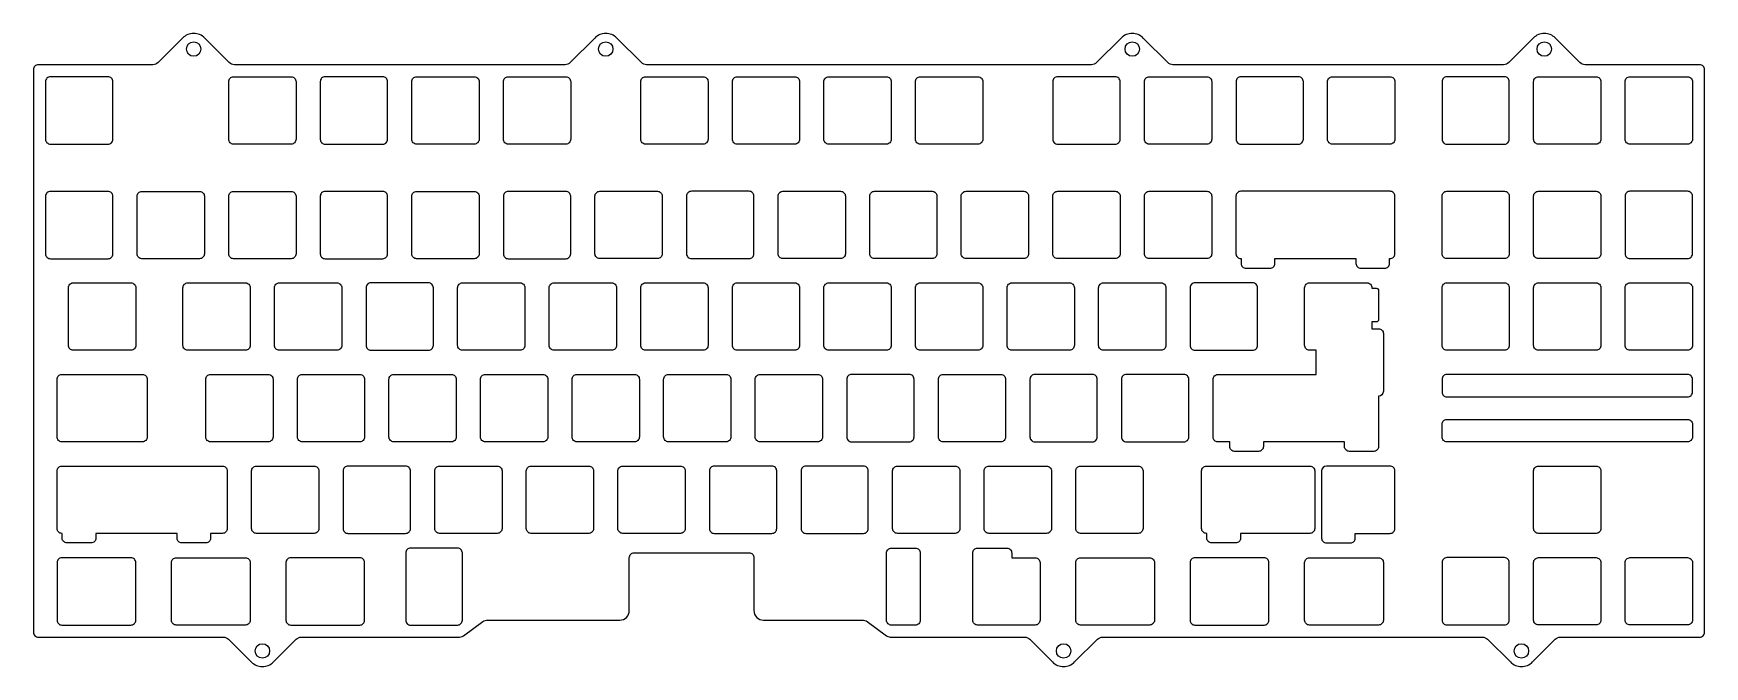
# Model space of a CAD drawing. Header units: millimetres. Extents: x 0 to 348, y -124 to 7.
import ezdxf

# ---------------------------------------------------------------- set-up
doc = ezdxf.new("R2010")
doc.units = ezdxf.units.MM
doc.layers.get('0').update_dxf_attribs({"linetype": 'CONTINUOUS'})

msp = doc.modelspace()

# ---------------------------------------------------------------- linework, layer by layer
for points in [[(347.66, -0.2, 0.414214), (346.64, 0.82), (322.79, 0.82, -0.198912), (321.73, 1.26), (316.62, 6.37, 0.414214), (312.03, 6.37), (306.92, 1.26, -0.198912), (305.86, 0.82), (237.07, 0.82, -0.198912), (236.01, 1.26), (230.9, 6.37, 0.414214), (226.3, 6.37), (221.19, 1.26, -0.198912), (220.13, 0.82), (127.53, 0.82, -0.198912), (126.47, 1.26), (121.36, 6.37, 0.414214), (116.76, 6.37), (111.66, 1.26, -0.198912), (110.59, 0.82), (41.81, 0.82, -0.198912), (40.74, 1.26), (35.64, 6.37, 0.414214), (31.04, 6.37), (25.93, 1.26, -0.198912), (24.87, 0.82), (1.02, 0.82, 0.414214), (0, -0.2), (0, -117.21, 0.414214), (1.02, -118.24), (39.53, -118.24, -0.198912), (40.59, -118.68), (45.33, -123.41, 0.414214), (49.92, -123.41), (54.66, -118.68, -0.198912), (55.72, -118.24), (88.4, -118.24, 0.136867), (89.44, -117.95), (93.49, -115, -0.136867), (94.52, -114.71), (121.97, -114.71, 0.414214), (123.97, -112.71), (123.97, -101.71, -0.414214), (124.97, -100.71), (148.88, -100.71, -0.414214), (149.88, -101.71), (149.88, -112.71, 0.414214), (151.88, -114.71), (172.42, -114.71, -0.136867), (173.45, -115), (177.5, -117.95, 0.136867), (178.53, -118.24), (206.22, -118.24, -0.198912), (207.28, -118.68), (212.01, -123.41, 0.414214), (216.61, -123.41), (221.34, -118.68, -0.198912), (222.41, -118.24), (301.47, -118.24, -0.198912), (302.53, -118.68), (307.26, -123.41, 0.414214), (311.86, -123.41), (316.59, -118.68, -0.198912), (317.66, -118.24), (346.64, -118.24, 0.414214), (347.66, -117.21)], [(2.52, -14.7, 0.414214), (3.52, -15.7), (15.52, -15.7, 0.414214), (16.52, -14.7), (16.52, -2.7, 0.414214), (15.52, -1.7), (3.52, -1.7, 0.414214), (2.52, -2.7)], [(41.62, -1.7), (53.63, -1.7, -0.414214), (54.63, -2.7), (54.63, -14.7, -0.414214), (53.63, -15.7), (41.62, -15.7, -0.414214), (40.62, -14.7), (40.62, -2.7, -0.414214)], [(59.67, -14.7, 0.414214), (60.67, -15.7), (72.68, -15.7, 0.414214), (73.67, -14.7), (73.67, -2.7, 0.414214), (72.68, -1.7), (60.67, -1.7, 0.414214), (59.67, -2.7)], [(78.72, -14.7), (78.72, -2.7, -0.414214), (79.72, -1.7), (91.72, -1.7, -0.414214), (92.72, -2.7), (92.72, -14.7, -0.414214), (91.72, -15.7), (79.72, -15.7, -0.414214)], [(97.77, -14.7), (97.77, -2.7, -0.414214), (98.77, -1.7), (110.77, -1.7, -0.414214), (111.77, -2.7), (111.77, -14.7, -0.414214), (110.77, -15.7), (98.77, -15.7, -0.414214)], [(126.35, -14.7), (126.35, -2.7, -0.414214), (127.35, -1.7), (139.35, -1.7, -0.414214), (140.35, -2.7), (140.35, -14.7, -0.414214), (139.35, -15.7), (127.35, -15.7, -0.414214)], [(145.4, -14.7), (145.4, -2.7, -0.414214), (146.4, -1.7), (158.4, -1.7, -0.414214), (159.4, -2.7), (159.4, -14.7, -0.414214), (158.4, -15.7), (146.4, -15.7, -0.414214)], [(164.45, -14.7), (164.45, -2.7, -0.414214), (165.45, -1.7), (177.45, -1.7, -0.414214), (178.45, -2.7), (178.45, -14.7, -0.414214), (177.45, -15.7), (165.45, -15.7, -0.414214)], [(183.5, -14.7), (183.5, -2.7, -0.414214), (184.5, -1.7), (196.5, -1.7, -0.414214), (197.5, -2.7), (197.5, -14.7, -0.414214), (196.5, -15.7), (184.5, -15.7, -0.414214)], [(212.07, -14.7, 0.414214), (213.07, -15.7), (225.07, -15.7, 0.414214), (226.07, -14.7), (226.07, -2.7, 0.414214), (225.07, -1.7), (213.07, -1.7, 0.414214), (212.07, -2.7)], [(232.12, -1.7), (244.12, -1.7, -0.414214), (245.13, -2.7), (245.13, -14.7, -0.414214), (244.12, -15.7), (232.12, -15.7, -0.414214), (231.12, -14.7), (231.12, -2.7, -0.414214)], [(250.19, -14.7, 0.414214), (251.19, -15.7), (263.19, -15.7, 0.414214), (264.19, -14.7), (264.19, -2.7, 0.414214), (263.19, -1.7), (251.19, -1.7, 0.414214), (250.19, -2.7)], [(269.23, -14.7), (269.23, -2.7, -0.414214), (270.23, -1.7), (282.23, -1.7, -0.414214), (283.23, -2.7), (283.23, -14.7, -0.414214), (282.23, -15.7), (270.23, -15.7, -0.414214)], [(293.04, -14.7, 0.414214), (294.04, -15.7), (306.04, -15.7, 0.414214), (307.04, -14.7), (307.04, -2.7, 0.414214), (306.04, -1.7), (294.04, -1.7, 0.414214), (293.04, -2.7)], [(312.09, -14.7), (312.09, -2.7, -0.414214), (313.09, -1.7), (325.09, -1.7, -0.414214), (326.09, -2.7), (326.09, -14.7, -0.414214), (325.09, -15.7), (313.09, -15.7, -0.414214)], [(331.14, -14.7), (331.14, -2.7, -0.414214), (332.14, -1.7), (344.14, -1.7, -0.414214), (345.14, -2.7), (345.14, -14.7, -0.414214), (344.14, -15.7), (332.14, -15.7, -0.414214)], [(2.52, -38.53, 0.414214), (3.52, -39.53), (15.52, -39.53, 0.414214), (16.52, -38.53), (16.52, -26.53, 0.414214), (15.52, -25.53), (3.52, -25.53, 0.414214), (2.52, -26.53)], [(21.57, -38.53), (21.57, -26.53, -0.414214), (22.57, -25.53), (34.57, -25.53, -0.414214), (35.57, -26.53), (35.57, -38.53, -0.414214), (34.57, -39.53), (22.57, -39.53, -0.414214)], [(40.62, -38.53), (40.62, -26.53, -0.414214), (41.62, -25.53), (53.63, -25.53, -0.414214), (54.63, -26.53), (54.63, -38.53, -0.414214), (53.63, -39.53), (41.62, -39.53, -0.414214)], [(59.67, -38.53, 0.414214), (60.67, -39.53), (72.68, -39.53, 0.414214), (73.67, -38.53), (73.67, -26.53, 0.414214), (72.68, -25.53), (60.67, -25.53, 0.414214), (59.67, -26.53)], [(79.72, -25.53), (91.72, -25.53, -0.414214), (92.72, -26.53), (92.72, -38.53, -0.414214), (91.72, -39.53), (79.72, -39.53, -0.414214), (78.72, -38.53), (78.72, -26.53, -0.414214)], [(97.77, -38.53, 0.414214), (98.77, -39.53), (110.77, -39.53, 0.414214), (111.77, -38.53), (111.77, -26.53, 0.414214), (110.77, -25.53), (98.77, -25.53, 0.414214), (97.77, -26.53)], [(116.82, -38.51), (116.82, -26.51, -0.414214), (117.82, -25.51), (129.82, -25.51, -0.414214), (130.82, -26.51), (130.82, -38.51, -0.414214), (129.82, -39.51), (117.82, -39.51, -0.414214)], [(135.87, -38.51, 0.414214), (136.88, -39.51), (148.88, -39.51, 0.414214), (149.88, -38.51), (149.88, -26.51, 0.414214), (148.88, -25.51), (136.88, -25.51, 0.414214), (135.87, -26.51)], [(154.92, -38.51), (154.92, -26.51, -0.414214), (155.92, -25.51), (167.92, -25.51, -0.414214), (168.92, -26.51), (168.92, -38.51, -0.414214), (167.92, -39.51), (155.92, -39.51, -0.414214)], [(173.97, -38.51), (173.97, -26.51, -0.414214), (174.97, -25.51), (186.97, -25.51, -0.414214), (187.97, -26.51), (187.97, -38.51, -0.414214), (186.97, -39.51), (174.97, -39.51, -0.414214)], [(193.02, -38.51), (193.02, -26.51, -0.414214), (194.02, -25.51), (206.02, -25.51, -0.414214), (207.02, -26.51), (207.02, -38.51, -0.414214), (206.02, -39.51), (194.02, -39.51, -0.414214)], [(212.07, -38.51), (212.07, -26.51, -0.414214), (213.07, -25.51), (225.07, -25.51, -0.414214), (226.07, -26.51), (226.07, -38.51, -0.414214), (225.07, -39.51), (213.07, -39.51, -0.414214)], [(231.12, -38.51), (231.12, -26.51, -0.414214), (232.12, -25.51), (244.12, -25.51, -0.414214), (245.13, -26.51), (245.13, -38.51, -0.414214), (244.12, -39.51), (232.12, -39.51, -0.414214)], [(251.17, -25.51, 0.414214), (250.17, -26.51), (250.17, -38.51, 0.414214), (251.17, -39.51), (251.26, -39.51), (251.26, -40.51, 0.414214), (252.26, -41.51), (257.26, -41.51, 0.414214), (258.26, -40.51), (258.26, -39.51), (275.14, -39.51), (275.14, -40.51, 0.414214), (276.14, -41.51), (281.14, -41.51, 0.414214), (282.14, -40.51), (282.14, -39.51), (282.22, -39.51, 0.414214), (283.22, -38.51), (283.22, -26.51, 0.414214), (282.22, -25.51)], [(293.04, -38.51), (293.04, -26.51, -0.414214), (294.04, -25.51), (306.04, -25.51, -0.414214), (307.04, -26.51), (307.04, -38.51, -0.414214), (306.04, -39.51), (294.04, -39.51, -0.414214)], [(312.09, -38.51), (312.09, -26.51, -0.414214), (313.09, -25.51), (325.09, -25.51, -0.414214), (326.09, -26.51), (326.09, -38.51, -0.414214), (325.09, -39.51), (313.09, -39.51, -0.414214)], [(331.14, -38.51, 0.414214), (332.14, -39.51), (344.14, -39.51, 0.414214), (345.14, -38.51), (345.14, -26.51, 0.414214), (344.14, -25.51), (332.14, -25.51, 0.414214), (331.14, -26.51)], [(7.29, -57.56), (7.29, -45.56, -0.414214), (8.29, -44.56), (20.29, -44.56, -0.414214), (21.29, -45.56), (21.29, -57.56, -0.414214), (20.29, -58.56), (8.29, -58.56, -0.414214)], [(32.1, -44.56), (44.1, -44.56, -0.414214), (45.1, -45.56), (45.1, -57.56, -0.414214), (44.1, -58.56), (32.1, -58.56, -0.414214), (31.1, -57.56), (31.1, -45.56, -0.414214)], [(51.15, -44.56), (63.15, -44.56, -0.414214), (64.15, -45.56), (64.15, -57.56, -0.414214), (63.15, -58.56), (51.15, -58.56, -0.414214), (50.15, -57.56), (50.15, -45.56, -0.414214)], [(69.2, -57.56, 0.414214), (70.2, -58.56), (82.2, -58.56, 0.414214), (83.2, -57.56), (83.2, -45.56, 0.414214), (82.2, -44.56), (70.2, -44.56, 0.414214), (69.2, -45.56)], [(88.25, -57.56), (88.25, -45.56, -0.414214), (89.25, -44.56), (101.25, -44.56, -0.414214), (102.25, -45.56), (102.25, -57.56, -0.414214), (101.25, -58.56), (89.25, -58.56, -0.414214)], [(107.3, -57.56), (107.3, -45.56, -0.414214), (108.3, -44.56), (120.3, -44.56, -0.414214), (121.3, -45.56), (121.3, -57.56, -0.414214), (120.3, -58.56), (108.3, -58.56, -0.414214)], [(127.35, -44.56), (139.35, -44.56, -0.414214), (140.35, -45.56), (140.35, -57.56, -0.414214), (139.35, -58.56), (127.35, -58.56, -0.414214), (126.35, -57.56), (126.35, -45.56, -0.414214)], [(145.4, -57.56), (145.4, -45.56, -0.414214), (146.4, -44.56), (158.4, -44.56, -0.414214), (159.4, -45.56), (159.4, -57.56, -0.414214), (158.4, -58.56), (146.4, -58.56, -0.414214)], [(165.45, -44.56), (177.45, -44.56, -0.414214), (178.45, -45.56), (178.45, -57.56, -0.414214), (177.45, -58.56), (165.45, -58.56, -0.414214), (164.45, -57.56), (164.45, -45.56, -0.414214)], [(183.5, -57.56), (183.5, -45.56, -0.414214), (184.5, -44.56), (196.5, -44.56, -0.414214), (197.5, -45.56), (197.5, -57.56, -0.414214), (196.5, -58.56), (184.5, -58.56, -0.414214)], [(202.55, -57.56), (202.55, -45.56, -0.414214), (203.55, -44.56), (215.55, -44.56, -0.414214), (216.55, -45.56), (216.55, -57.56, -0.414214), (215.55, -58.56), (203.55, -58.56, -0.414214)], [(221.6, -57.56), (221.6, -45.56, -0.414214), (222.6, -44.56), (234.6, -44.56, -0.414214), (235.6, -45.56), (235.6, -57.56, -0.414214), (234.6, -58.56), (222.6, -58.56, -0.414214)], [(254.65, -45.56, 0.414214), (253.65, -44.56), (241.65, -44.56, 0.414214), (240.65, -45.56), (240.65, -57.56, 0.414214), (241.65, -58.56), (253.65, -58.56, 0.414214), (254.65, -57.56)], [(279.84, -68.11), (279.84, -78.61, -0.414214), (278.84, -79.61), (273.76, -79.61, -0.414214), (272.76, -78.61), (272.76, -77.61), (258.61, -77.61, -0.048984), (258.41, -77.63), (255.88, -77.63), (255.88, -78.61, -0.414214), (254.88, -79.61), (249.88, -79.61, -0.414214), (248.88, -78.61), (248.88, -77.63), (246.41, -77.63, -0.414214), (245.41, -76.63), (245.41, -64.63, -0.414214), (246.41, -63.63), (249.69, -63.63, -0.048984), (249.88, -63.61), (254.88, -63.61, -0.048984), (255.08, -63.63), (258.12, -63.63, -0.048984), (258.32, -63.61), (266.84, -63.61), (266.84, -58.56), (265.46, -58.56, -0.414214), (264.46, -57.56), (264.46, -45.56, -0.414214), (265.46, -44.56), (277.46, -44.56, -0.414214), (278.46, -45.56), (278.46, -45.67), (279.34, -45.67, -0.414214), (279.84, -46.17), (279.84, -52.17, -0.414214), (279.34, -52.67), (278.46, -52.67), (278.46, -54.11), (279.84, -54.11, -0.414214), (280.84, -55.11), (280.84, -67.11, -0.414213)], [(293.04, -57.56), (293.04, -45.56, -0.414214), (294.04, -44.56), (306.04, -44.56, -0.414214), (307.04, -45.56), (307.04, -57.56, -0.414214), (306.04, -58.56), (294.04, -58.56, -0.414214)], [(313.09, -44.56), (325.09, -44.56, -0.414214), (326.09, -45.56), (326.09, -57.56, -0.414214), (325.09, -58.56), (313.09, -58.56, -0.414214), (312.09, -57.56), (312.09, -45.56, -0.414214)], [(331.14, -57.56), (331.14, -45.56, -0.414214), (332.14, -44.56), (344.14, -44.56, -0.414214), (345.14, -45.56), (345.14, -57.56, -0.414214), (344.14, -58.56), (332.14, -58.56, -0.414214)], [(4.91, -76.61), (4.91, -64.61, -0.414214), (5.91, -63.61), (22.67, -63.61, -0.414214), (23.67, -64.61), (23.67, -76.61, -0.414214), (22.67, -77.61), (5.91, -77.61, -0.414214)], [(35.86, -76.61), (35.86, -64.61, -0.414214), (36.86, -63.61), (48.86, -63.61, -0.414214), (49.86, -64.61), (49.86, -76.61, -0.414214), (48.86, -77.61), (36.86, -77.61, -0.414214)], [(54.91, -76.61), (54.91, -64.61, -0.414214), (55.91, -63.61), (67.91, -63.61, -0.414214), (68.91, -64.61), (68.91, -76.61, -0.414214), (67.91, -77.61), (55.91, -77.61, -0.414214)], [(73.96, -76.61), (73.96, -64.61, -0.414214), (74.96, -63.61), (86.96, -63.61, -0.414214), (87.96, -64.61), (87.96, -76.61, -0.414214), (86.96, -77.61), (74.96, -77.61, -0.414214)], [(94.01, -63.61), (106.01, -63.61, -0.414214), (107.01, -64.61), (107.01, -76.61, -0.414214), (106.01, -77.61), (94.01, -77.61, -0.414214), (93.01, -76.61), (93.01, -64.61, -0.414214)], [(112.06, -76.61), (112.06, -64.61, -0.414214), (113.06, -63.61), (125.06, -63.61, -0.414214), (126.06, -64.61), (126.06, -76.61, -0.414214), (125.06, -77.61), (113.06, -77.61, -0.414214)], [(131.11, -76.61), (131.11, -64.61, -0.414214), (132.11, -63.61), (144.11, -63.61, -0.414214), (145.11, -64.61), (145.11, -76.61, -0.414214), (144.11, -77.61), (132.11, -77.61, -0.414214)], [(150.16, -76.61), (150.16, -64.61, -0.414214), (151.16, -63.61), (163.16, -63.61, -0.414214), (164.16, -64.61), (164.16, -76.61, -0.414214), (163.16, -77.61), (151.16, -77.61, -0.414214)], [(169.21, -76.61, 0.414214), (170.21, -77.61), (182.21, -77.61, 0.414214), (183.21, -76.61), (183.21, -64.61, 0.414214), (182.21, -63.61), (170.21, -63.61, 0.414214), (169.21, -64.61)], [(188.26, -76.61), (188.26, -64.61, -0.414214), (189.26, -63.61), (201.26, -63.61, -0.414214), (202.26, -64.61), (202.26, -76.61, -0.414214), (201.26, -77.61), (189.26, -77.61, -0.414214)], [(207.31, -76.61, 0.414214), (208.31, -77.61), (220.31, -77.61, 0.414214), (221.31, -76.61), (221.31, -64.61, 0.414214), (220.31, -63.61), (208.31, -63.61, 0.414214), (207.31, -64.61)], [(226.36, -76.61, 0.414214), (227.36, -77.61), (239.36, -77.61, 0.414214), (240.36, -76.61), (240.36, -64.61, 0.414214), (239.36, -63.61), (227.36, -63.61, 0.414214), (226.36, -64.61)], [(293.04, -67.28, 0.414214), (294.04, -68.28), (344.14, -68.28, 0.414214), (345.14, -67.28), (345.14, -64.61, 0.414214), (344.14, -63.61), (294.04, -63.61, 0.414214), (293.04, -64.61)], [(345.14, -73.95), (345.14, -76.61, -0.414214), (344.14, -77.61), (294.04, -77.61, -0.414214), (293.04, -76.61), (293.04, -73.95, -0.414214), (294.04, -72.95), (344.14, -72.95, -0.414214)], [(40.34, -83.66), (40.34, -95.66, -0.414214), (39.34, -96.66), (36.87, -96.66), (36.87, -97.66, -0.414214), (35.87, -98.66), (30.87, -98.66, -0.414214), (29.87, -97.66), (29.87, -96.66), (12.99, -96.66), (12.99, -97.66, -0.414214), (11.99, -98.66), (6.99, -98.66, -0.414214), (5.99, -97.66), (5.99, -96.66), (5.91, -96.66, -0.414214), (4.91, -95.66), (4.91, -83.66, -0.414214), (5.91, -82.66), (39.34, -82.66, -0.414214)], [(45.39, -95.66), (45.39, -83.66, -0.414214), (46.39, -82.66), (58.39, -82.66, -0.414214), (59.39, -83.66), (59.39, -95.66, -0.414214), (58.39, -96.66), (46.39, -96.66, -0.414214)], [(64.44, -95.66, 0.414214), (65.44, -96.66), (77.44, -96.66, 0.414214), (78.44, -95.66), (78.44, -83.66, 0.414214), (77.44, -82.66), (65.44, -82.66, 0.414214), (64.44, -83.66)], [(83.49, -95.66), (83.49, -83.66, -0.414214), (84.49, -82.66), (96.49, -82.66, -0.414214), (97.49, -83.66), (97.49, -95.66, -0.414214), (96.49, -96.66), (84.49, -96.66, -0.414214)], [(102.54, -95.66), (102.54, -83.66, -0.414214), (103.54, -82.66), (115.54, -82.66, -0.414214), (116.54, -83.66), (116.54, -95.66, -0.414214), (115.54, -96.66), (103.54, -96.66, -0.414214)], [(121.59, -95.66), (121.59, -83.66, -0.414214), (122.59, -82.66), (134.59, -82.66, -0.414214), (135.59, -83.66), (135.59, -95.66, -0.414214), (134.59, -96.66), (122.59, -96.66, -0.414214)], [(140.64, -95.66, 0.414214), (141.64, -96.66), (153.64, -96.66, 0.414214), (154.64, -95.66), (154.64, -83.66, 0.414214), (153.64, -82.66), (141.64, -82.66, 0.414214), (140.64, -83.66)], [(159.69, -95.66, 0.414214), (160.69, -96.66), (172.69, -96.66, 0.414214), (173.69, -95.66), (173.69, -83.66, 0.414214), (172.69, -82.66), (160.69, -82.66, 0.414214), (159.69, -83.66)], [(178.74, -95.66), (178.74, -83.66, -0.414214), (179.74, -82.66), (191.74, -82.66, -0.414214), (192.74, -83.66), (192.74, -95.66, -0.414214), (191.74, -96.66), (179.74, -96.66, -0.414214)], [(197.79, -95.66), (197.79, -83.66, -0.414214), (198.79, -82.66), (210.79, -82.66, -0.414214), (211.79, -83.66), (211.79, -95.66, -0.414214), (210.79, -96.66), (198.79, -96.66, -0.414214)], [(216.84, -95.66), (216.84, -83.66, -0.414214), (217.84, -82.66), (229.84, -82.66, -0.414214), (230.84, -83.66), (230.84, -95.66, -0.414214), (229.84, -96.66), (217.84, -96.66, -0.414214)], [(266.56, -83.66), (266.56, -95.66, -0.414214), (265.56, -96.66), (251.12, -96.66), (251.12, -97.66, -0.414214), (250.12, -98.66), (245.12, -98.66, -0.414214), (244.12, -97.66), (244.12, -96.66), (244.03, -96.66, -0.414214), (243.03, -95.66), (243.03, -83.66, -0.414214), (244.03, -82.66), (265.56, -82.66, -0.414214)], [(273.99, -98.66, 0.414214), (274.99, -97.66), (274.99, -96.66), (282.22, -96.66, 0.414214), (283.22, -95.66), (283.22, -83.66, 0.414214), (282.22, -82.66), (268.99, -82.66, 0.412767), (267.99, -83.66), (267.99, -97.66, 0.414214), (268.99, -98.66)], [(312.09, -95.66), (312.09, -83.66, -0.414214), (313.09, -82.66), (325.09, -82.66, -0.414214), (326.09, -83.66), (326.09, -95.66, -0.414214), (325.09, -96.66), (313.09, -96.66, -0.414214)], [(77.46, -114.74, 0.414214), (78.46, -115.74), (88.23, -115.73, 0.414214), (89.23, -114.73), (89.23, -100.73, 0.414214), (88.23, -99.73), (78.46, -99.74, 0.414214), (77.46, -100.74)], [(183.48, -115.74), (178.48, -115.74, -0.414214), (177.48, -114.74), (177.48, -100.74, -0.414214), (178.48, -99.74), (183.48, -99.74, -0.414214), (184.48, -100.74), (184.48, -114.74, -0.414214)], [(208.41, -115.73), (196.41, -115.73, -0.414214), (195.41, -114.73), (195.41, -100.73, -0.414214), (196.41, -99.73), (202.53, -99.73, -0.414214), (203.53, -100.73), (203.53, -101.73), (208.41, -101.73, -0.414214), (209.41, -102.73), (209.41, -114.73, -0.414214)], [(5.91, -101.73, 0.414214), (4.91, -102.73), (4.91, -114.73, 0.414214), (5.91, -115.73), (20.29, -115.73, 0.414214), (21.29, -114.73), (21.29, -102.73, 0.414214), (20.29, -101.73)], [(29.72, -101.73), (44.1, -101.73, -0.414214), (45.1, -102.73), (45.1, -114.73, -0.414214), (44.1, -115.73), (29.72, -115.73, -0.414214), (28.72, -114.73), (28.72, -102.73, -0.414214)], [(68.91, -102.73, 0.414214), (67.91, -101.73), (53.53, -101.73, 0.414214), (52.53, -102.73), (52.53, -114.73, 0.414214), (53.53, -115.73), (67.91, -115.73, 0.414214), (68.91, -114.73)], [(217.84, -101.73), (232.22, -101.73, -0.414214), (233.22, -102.73), (233.22, -114.73, -0.414214), (232.22, -115.73), (217.84, -115.73, -0.414214), (216.84, -114.73), (216.84, -102.73, -0.414214)], [(240.65, -114.73, 0.414214), (241.65, -115.73), (256.03, -115.73, 0.414214), (257.03, -114.73), (257.03, -102.73, 0.414214), (256.03, -101.73), (241.65, -101.73, 0.414214), (240.65, -102.73)], [(279.84, -115.73), (265.46, -115.73, -0.414214), (264.46, -114.73), (264.46, -102.73, -0.414214), (265.46, -101.73), (279.84, -101.73, -0.414214), (280.84, -102.73), (280.84, -114.73, -0.414214)], [(293.04, -114.71, 0.414214), (294.04, -115.71), (306.04, -115.71, 0.414214), (307.04, -114.71), (307.04, -102.71, 0.414214), (306.04, -101.71), (294.04, -101.71, 0.414214), (293.04, -102.71)], [(312.09, -114.71), (312.09, -102.71, -0.414214), (313.09, -101.71), (325.09, -101.71, -0.414214), (326.09, -102.71), (326.09, -114.71, -0.414214), (325.09, -115.71), (313.09, -115.71, -0.414214)], [(331.14, -114.71), (331.14, -102.71, -0.414214), (332.14, -101.71), (344.14, -101.71, -0.414214), (345.14, -102.71), (345.14, -114.71, -0.414214), (344.14, -115.71), (332.14, -115.71, -0.414214)]]:
    msp.add_lwpolyline(points, format="xyb", close=True)
for centre in [(33.34, 4.07), (119.06, 4.07), (228.6, 4.07), (314.32, 4.07), (47.63, -121.11), (214.31, -121.11), (309.56, -121.11)]:
    msp.add_circle(centre, 1.5)

doc.saveas('drawing.dxf')
